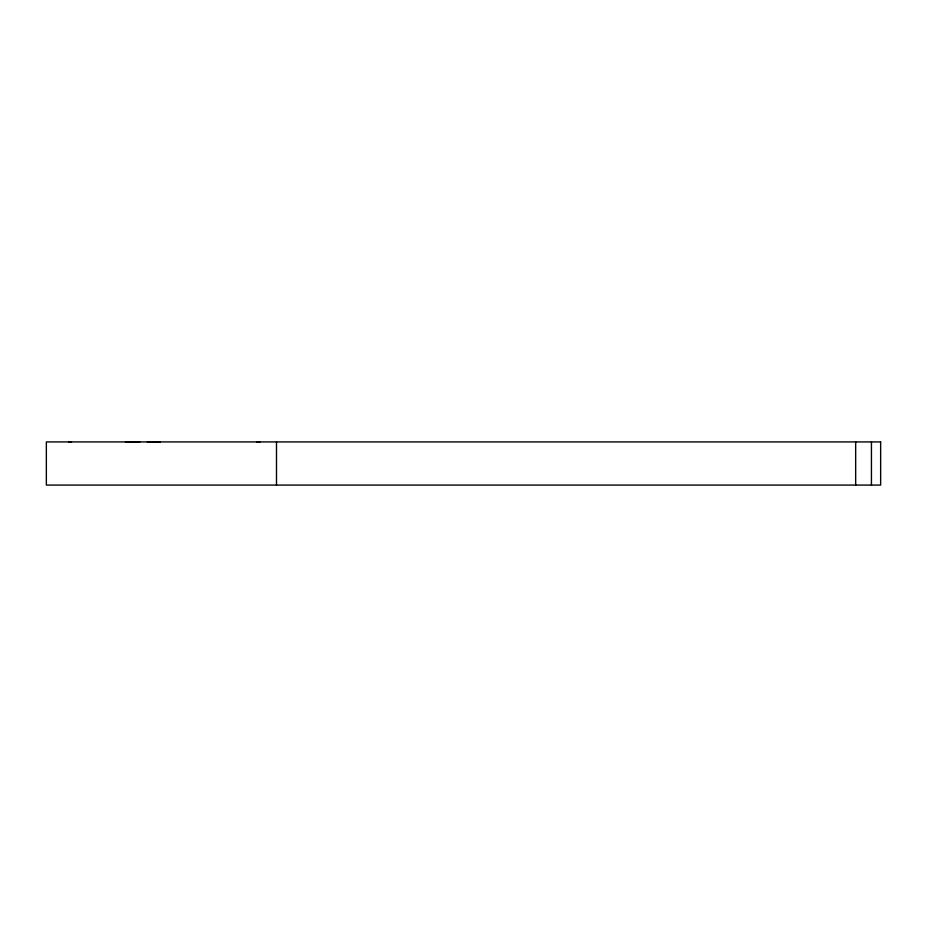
<?xml version="1.0" encoding="UTF-8"?>
<svg xmlns="http://www.w3.org/2000/svg" width="927" height="927" viewBox="0 0 927 927"><rect width="100%" height="100%" fill="white"/><g stroke="black" fill="none" stroke-linecap="round" stroke-linejoin="round"><path stroke-width="1.39" d="M68.888 441.924L71.518 441.924M256.791 441.924L260.012 441.924M125.469 441.924L139.85 441.924M147.3 441.924L160.197 441.924M871.438 441.924L871.438 485.076M855.667 441.924L855.667 485.076M276.501 441.924L276.501 485.076M880.65 441.924L46.35 441.924L46.35 485.076L880.65 485.076L880.65 441.924"/></g></svg>
